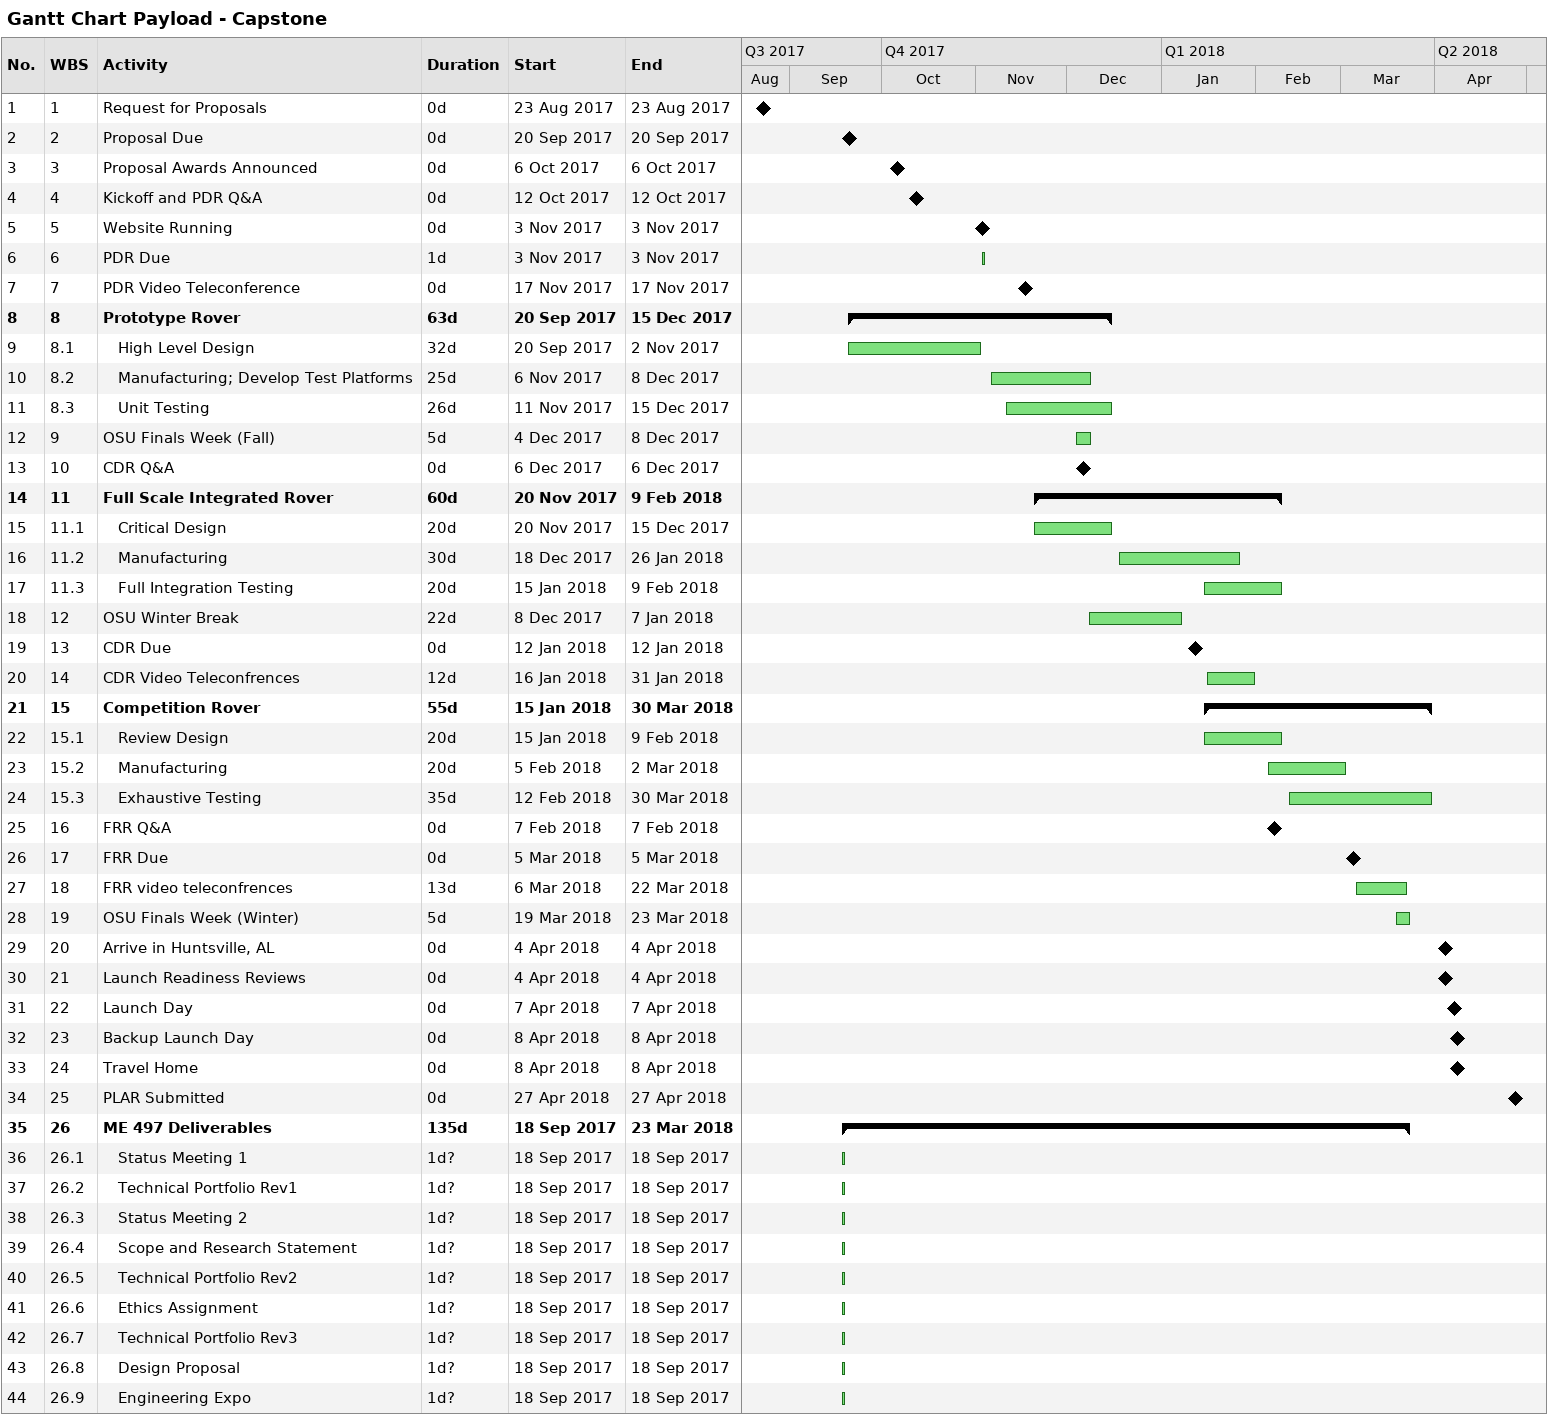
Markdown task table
Gantt Chart Payload - Capstone

| ID | WBS | Task | Duration | Start | Finish |
|---|---|---|---|---|---|
| 1 | 1 | Request for Proposals | 0d | 2017-08-23 | 2017-08-23 |
| 2 | 2 | Proposal Due | 0d | 2017-09-20 | 2017-09-20 |
| 3 | 3 | Proposal Awards Announced | 0d | 2017-10-06 | 2017-10-06 |
| 4 | 4 | Kickoff and PDR Q&A | 0d | 2017-10-12 | 2017-10-12 |
| 5 | 5 | Website Running | 0d | 2017-11-03 | 2017-11-03 |
| 6 | 6 | PDR Due | 1d | 2017-11-03 | 2017-11-03 |
| 7 | 7 | PDR Video Teleconference | 0d | 2017-11-17 | 2017-11-17 |
| 8 | 8 | **Prototype Rover** | 63d | 2017-09-20 | 2017-12-15 |
| 9 | 8.1 | High Level Design | 32d | 2017-09-20 | 2017-11-02 |
| 10 | 8.2 | Manufacturing; Develop Test Platforms | 25d | 2017-11-06 | 2017-12-08 |
| 11 | 8.3 | Unit Testing | 26d | 2017-11-11 | 2017-12-15 |
| 12 | 9 | OSU Finals Week (Fall) | 5d | 2017-12-04 | 2017-12-08 |
| 13 | 10 | CDR Q&A | 0d | 2017-12-06 | 2017-12-06 |
| 14 | 11 | **Full Scale Integrated Rover** | 60d | 2017-11-20 | 2018-02-09 |
| 15 | 11.1 | Critical Design | 20d | 2017-11-20 | 2017-12-15 |
| 16 | 11.2 | Manufacturing | 30d | 2017-12-18 | 2018-01-26 |
| 17 | 11.3 | Full Integration Testing | 20d | 2018-01-15 | 2018-02-09 |
| 18 | 12 | OSU Winter Break | 22d | 2017-12-08 | 2018-01-07 |
| 19 | 13 | CDR Due | 0d | 2018-01-12 | 2018-01-12 |
| 20 | 14 | CDR Video Teleconfrences | 12d | 2018-01-16 | 2018-01-31 |
| 21 | 15 | **Competition Rover** | 55d | 2018-01-15 | 2018-03-30 |
| 22 | 15.1 | Review Design | 20d | 2018-01-15 | 2018-02-09 |
| 23 | 15.2 | Manufacturing | 20d | 2018-02-05 | 2018-03-02 |
| 24 | 15.3 | Exhaustive Testing | 35d | 2018-02-12 | 2018-03-30 |
| 25 | 16 | FRR Q&A | 0d | 2018-02-07 | 2018-02-07 |
| 26 | 17 | FRR Due | 0d | 2018-03-05 | 2018-03-05 |
| 27 | 18 | FRR video teleconfrences | 13d | 2018-03-06 | 2018-03-22 |
| 28 | 19 | OSU Finals Week (Winter) | 5d | 2018-03-19 | 2018-03-23 |
| 29 | 20 | Arrive in Huntsville, AL | 0d | 2018-04-04 | 2018-04-04 |
| 30 | 21 | Launch Readiness Reviews | 0d | 2018-04-04 | 2018-04-04 |
| 31 | 22 | Launch Day | 0d | 2018-04-07 | 2018-04-07 |
| 32 | 23 | Backup Launch Day | 0d | 2018-04-08 | 2018-04-08 |
| 33 | 24 | Travel Home | 0d | 2018-04-08 | 2018-04-08 |
| 34 | 25 | PLAR Submitted | 0d | 2018-04-27 | 2018-04-27 |
| 35 | 26 | **ME 497 Deliverables** | 135d | 2017-09-18 | 2018-03-23 |
| 36 | 26.1 | Status Meeting 1 | 1d? | 2017-09-18 | 2017-09-18 |
| 37 | 26.2 | Technical Portfolio Rev1 | 1d? | 2017-09-18 | 2017-09-18 |
| 38 | 26.3 | Status Meeting 2 | 1d? | 2017-09-18 | 2017-09-18 |
| 39 | 26.4 | Scope and Research Statement | 1d? | 2017-09-18 | 2017-09-18 |
| 40 | 26.5 | Technical Portfolio Rev2 | 1d? | 2017-09-18 | 2017-09-18 |
| 41 | 26.6 | Ethics Assignment | 1d? | 2017-09-18 | 2017-09-18 |
| 42 | 26.7 | Technical Portfolio Rev3 | 1d? | 2017-09-18 | 2017-09-18 |
| 43 | 26.8 | Design Proposal | 1d? | 2017-09-18 | 2017-09-18 |
| 44 | 26.9 | Engineering Expo | 1d? | 2017-09-18 | 2017-09-18 |
